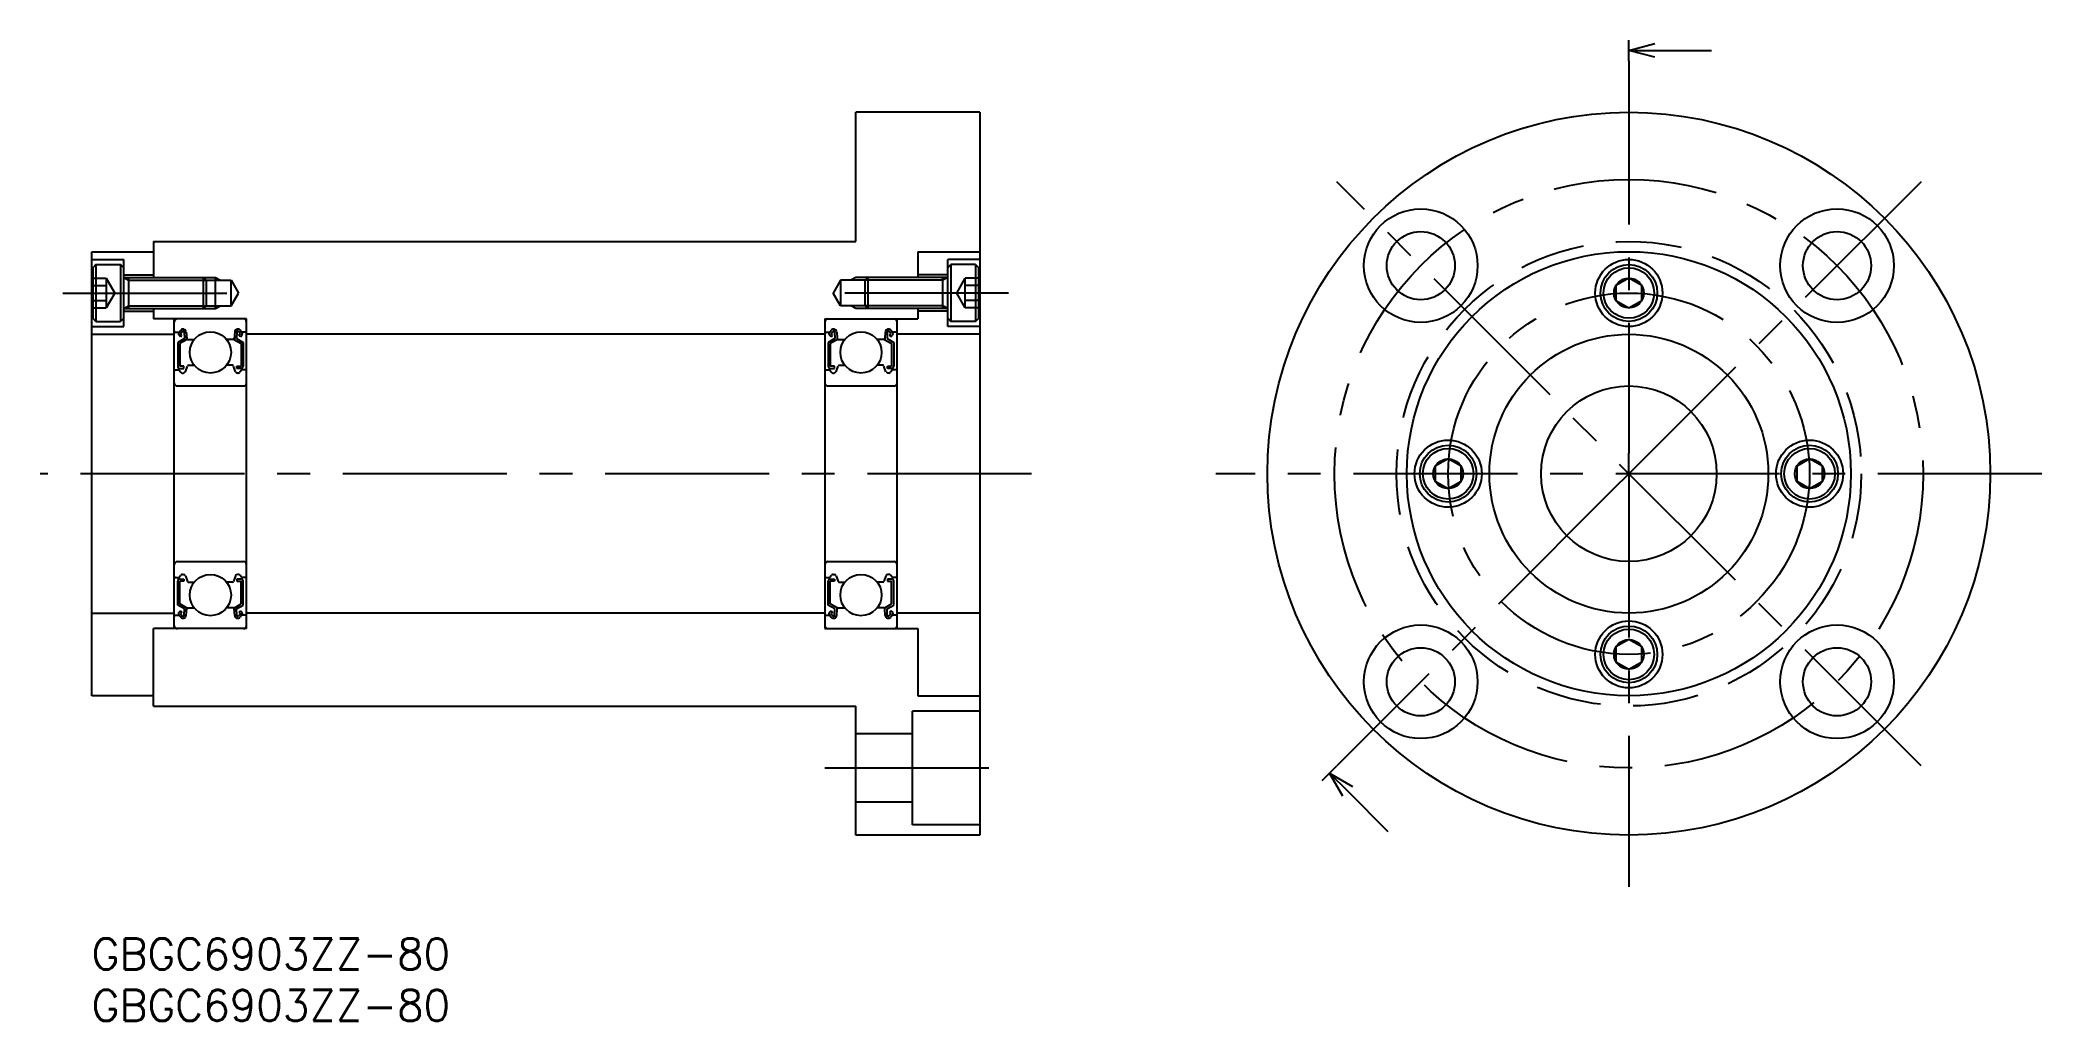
# Model space of a CAD drawing. Extents: x -5 to 189, y -8 to 87.
import ezdxf

# ---------------------------------------------------------------- set-up
doc = ezdxf.new("R2010")
doc.units = 0
doc.header["$LTSCALE"] = 0.5
doc.linetypes.add('CENTER', pattern=[50.8, 31.75, -6.35, 6.35, -6.35])
doc.linetypes.add('DASHED', pattern=[19.05, 12.7, -6.35])
doc.layers.get('0').update_dxf_attribs({"linetype": 'CONTINUOUS'})
for name, color, linetype in [('MSM_CENTER', 1, 'CENTER'), ('MSM_CONTINUOUS', 7, 'CONTINUOUS'), ('MSM_DASHED', 4, 'DASHED'), ('MSM_NARROW', 5, 'CONTINUOUS'), ('MSM_PART_NUMBER', 7, 'CONTINUOUS')]:
    doc.layers.add(name, color=color, linetype=linetype)
doc.styles.get("Standard").update_dxf_attribs({"font": 'txt.shx', "height": 3, "bigfont": 'bigfont.shx'})

# ---------------------------------------------------------------- blocks, each defined once
blk = doc.blocks.new('*U7')
at = {"layer": 'MSM_PART_NUMBER'}
blk.add_text('GBGC6903ZZ-80', height=3, dxfattribs=at).set_placement((0, -3))
blk = doc.blocks.new('*U8')
at = {"layer": 'MSM_PART_NUMBER'}
blk.add_text('GBGC6903ZZ-80', height=3, dxfattribs=at).set_placement((0, -8))
blk = doc.blocks.new('_OPEN30')
at = {"color": 0, "linetype": 'BYBLOCK'}
for p, q in [((-1, 0.268), (0, 0)), ((0, 0), (-1, -0.268)), ((0, 0), (-1, 0))]:
    blk.add_line(p, q, dxfattribs=at)
blk = doc.blocks.new('*U2')
at = {"color": 7, "linetype": 'CONTINUOUS'}
blk.add_lwpolyline([(595.34, 147.9), (600.84, 147.9)], dxfattribs=at)
at = {"color": 7, "linetype": 'CONTINUOUS', "xscale": 2.5, "yscale": 2.5, "zscale": 2.5, "rotation": 180}
blk.add_blockref('_OPEN30', (592.84, 147.9), dxfattribs=at)
blk = doc.blocks.new('*U1')
at = {"color": 7, "linetype": 'CONTINUOUS'}
blk.add_lwpolyline([(595.34, 94.1), (600.84, 94.1)], dxfattribs=at)
at = {"color": 7, "linetype": 'CONTINUOUS', "xscale": 2.5, "yscale": 2.5, "zscale": 2.5, "rotation": 180}
blk.add_blockref('_OPEN30', (592.84, 94.1), dxfattribs=at)

msp = doc.modelspace()

# ---------------------------------------------------------------- linework, layer by layer
at = {"layer": 'MSM_CENTER'}
for p, q in [((148.86, 85), (148.86, 47)), ((177.15, 16.72), (120.58, 73.28)), ((177.15, 73.28), (148.86, 45)), ((-2.8, 62.5), (15.21, 62.5)), ((88.8, 62.5), (70.79, 62.5)), ((91, 45), (-5, 45)), ((188.86, 45), (108.86, 45)), ((148.86, 45), (148.86, 5)), ((147.45, 43.59), (120.58, 16.72)), ((71, 16.5), (89, 16.5))]:
    msp.add_line(p, q, dxfattribs=at)
for radius in [28.5, 17.5]:
    msp.add_circle((148.86, 45), radius, dxfattribs=at)
at = {"layer": 'MSM_CONTINUOUS'}
for p, q in [((148.86, 85), (148.86, 87)), ((86, 80), (74, 80)), ((74, 67.5), (74, 80)), ((86, 80), (86, 10)), ((0, 66.5), (6, 66.5)), ((0, 23.5), (0, 66.5)), ((6, 67.5), (74, 67.5)), ((6, 67.5), (6, 64)), ((80, 66.5), (86, 66.5)), ((80, 66.5), (80, 64)), ((0, 65.75), (3.1, 65.75)), ((0.4, 65.25), (0.1, 64.95)), ((0.1, 64.95), (0.1, 60.05)), ((0.4, 65.25), (2.8, 65.25)), ((0.4, 65.25), (0.4, 59.75)), ((3.1, 64.95), (2.8, 65.25)), ((2.8, 65.25), (2.8, 59.75)), ((3.1, 59.25), (3.1, 65.75)), ((3.1, 64.25), (6, 64.25)), ((3.1, 64), (10.83, 64)), ((3.57, 64), (3.57, 61)), ((10.83, 61), (10.83, 64)), ((10.83, 64), (11.1, 63.73)), ((12, 61), (12, 64)), ((74.9, 63.73), (75.17, 64)), ((82.9, 64), (75.17, 64)), ((75.17, 64), (75.17, 61)), ((82.9, 64.25), (80, 64.25)), ((82.43, 61), (82.43, 64)), ((82.9, 59.25), (82.9, 65.75)), ((86, 65.75), (82.9, 65.75)), ((82.9, 64.95), (83.2, 65.25)), ((85.6, 65.25), (83.2, 65.25)), ((83.2, 65.25), (83.2, 59.75)), ((85.6, 65.25), (85.9, 64.95)), ((85.6, 65.25), (85.6, 59.75)), ((85.9, 60.05), (85.9, 64.95)), ((11.1, 63.73), (13.5, 63.73)), ((11.1, 63.73), (11.1, 61.27)), ((13.5, 61.27), (13.5, 63.73)), ((13.5, 63.73), (14.21, 62.5)), ((13.5, 61.27), (14.21, 62.5)), ((72.5, 63.73), (71.79, 62.5)), ((72.5, 61.27), (71.79, 62.5)), ((74.9, 63.73), (72.5, 63.73)), ((72.5, 63.73), (72.5, 61.27)), ((74.9, 61.27), (74.9, 63.73)), ((148.86, 63.94), (147.61, 63.22)), ((147.61, 63.22), (147.61, 61.78)), ((150.11, 63.22), (148.86, 63.94)), ((150.11, 61.78), (150.11, 63.22)), ((3.1, 61), (10.83, 61)), ((3.1, 60.75), (6, 60.75)), ((6, 61), (6, 60)), ((11.1, 61.27), (10.83, 61)), ((11.1, 61.27), (13.5, 61.27)), ((74.9, 61.27), (72.5, 61.27)), ((75.17, 61), (74.9, 61.27)), ((82.9, 61), (75.17, 61)), ((80, 61), (80, 60)), ((82.9, 60.75), (80, 60.75)), ((147.61, 61.78), (148.86, 61.06)), ((148.86, 61.06), (150.11, 61.78)), ((0, 59.25), (3.1, 59.25)), ((0, 58.5), (8, 58.5)), ((0.4, 59.75), (0.1, 60.05)), ((0.4, 59.75), (2.8, 59.75)), ((3.1, 60.05), (2.8, 59.75)), ((15, 60), (6, 60)), ((8, 30), (8, 60)), ((8.1, 58.7), (8.46, 58.7)), ((8.45, 58.69), (8.62, 58.89)), ((8.6, 58.27), (8.46, 58.42)), ((8.6, 58.56), (8.77, 58.76)), ((8.74, 58.42), (8.6, 58.56)), ((8.6, 58.27), (8.74, 58.42)), ((8.95, 58.7), (8.98, 58.1)), ((9.15, 58.72), (9.2, 58.09)), ((9.18, 58.35), (9.18, 57.98)), ((13.85, 58.72), (13.8, 58.09)), ((13.82, 58.35), (13.82, 57.98)), ((14.05, 58.7), (14.02, 58.1)), ((14.4, 58.56), (14.23, 58.76)), ((14.26, 58.42), (14.4, 58.56)), ((14.4, 58.27), (14.26, 58.42)), ((14.55, 58.69), (14.38, 58.89)), ((14.4, 58.27), (14.54, 58.42)), ((14.9, 58.7), (14.54, 58.7)), ((15, 30), (15, 60)), ((71, 58.5), (15, 58.5)), ((71, 60), (71, 30)), ((71, 60), (80, 60)), ((71.1, 58.7), (71.46, 58.7)), ((71.45, 58.69), (71.62, 58.89)), ((71.6, 58.27), (71.46, 58.42)), ((71.6, 58.56), (71.77, 58.76)), ((71.74, 58.42), (71.6, 58.56)), ((71.6, 58.27), (71.74, 58.42)), ((71.95, 58.7), (71.98, 58.1)), ((72.15, 58.72), (72.2, 58.09)), ((72.18, 58.35), (72.18, 57.98)), ((76.85, 58.72), (76.8, 58.09)), ((76.82, 58.35), (76.82, 57.98)), ((77.05, 58.7), (77.02, 58.1)), ((77.4, 58.56), (77.23, 58.76)), ((77.26, 58.42), (77.4, 58.56)), ((77.4, 58.27), (77.26, 58.42)), ((77.55, 58.69), (77.38, 58.89)), ((77.4, 58.27), (77.54, 58.42)), ((77.9, 58.7), (77.54, 58.7)), ((78, 30), (78, 60)), ((86, 58.5), (78, 58.5)), ((82.9, 60.05), (83.2, 59.75)), ((86, 59.25), (82.9, 59.25)), ((85.6, 59.75), (83.2, 59.75)), ((85.6, 59.75), (85.9, 60.05)), ((8.98, 58.1), (8.33, 57.72)), ((8.33, 57.72), (8.33, 55.4)), ((9.18, 57.98), (8.53, 57.61)), ((8.53, 57.61), (8.53, 55.4)), ((9.3, 58), (9.94, 58)), ((13.7, 58), (13.06, 58)), ((13.82, 57.98), (14.47, 57.61)), ((14.02, 58.1), (14.67, 57.72)), ((14.47, 57.61), (14.47, 55.4)), ((14.67, 57.72), (14.67, 55.4)), ((71.98, 58.1), (71.33, 57.72)), ((71.33, 57.72), (71.33, 55.4)), ((72.18, 57.98), (71.53, 57.61)), ((71.53, 57.61), (71.53, 55.4)), ((72.3, 58), (72.94, 58)), ((76.7, 58), (76.06, 58)), ((76.82, 57.98), (77.47, 57.61)), ((77.02, 58.1), (77.67, 57.72)), ((77.47, 57.61), (77.47, 55.4)), ((77.67, 57.72), (77.67, 55.4)), ((8.1, 55.05), (8.45, 55.05)), ((8.45, 55.05), (8.64, 54.82)), ((8.93, 55.4), (8.53, 55.4)), ((8.53, 55.2), (8.93, 55.2)), ((8.79, 54.75), (8.89, 54.75)), ((8.93, 55.2), (8.93, 55.4)), ((9.08, 54.88), (9.28, 55.43)), ((9.37, 55.5), (9.94, 55.5)), ((13.63, 55.5), (13.06, 55.5)), ((13.92, 54.88), (13.72, 55.43)), ((14.07, 55.4), (14.47, 55.4)), ((14.07, 55.2), (14.07, 55.4)), ((14.47, 55.2), (14.07, 55.2)), ((14.21, 54.75), (14.11, 54.75)), ((14.55, 55.05), (14.36, 54.82)), ((14.9, 55.05), (14.55, 55.05)), ((71.1, 55.05), (71.45, 55.05)), ((71.45, 55.05), (71.64, 54.82)), ((71.93, 55.4), (71.53, 55.4)), ((71.53, 55.2), (71.93, 55.2)), ((71.79, 54.75), (71.89, 54.75)), ((71.93, 55.2), (71.93, 55.4)), ((72.08, 54.88), (72.28, 55.43)), ((72.37, 55.5), (72.94, 55.5)), ((76.63, 55.5), (76.06, 55.5)), ((76.92, 54.88), (76.72, 55.43)), ((77.07, 55.4), (77.47, 55.4)), ((77.07, 55.2), (77.07, 55.4)), ((77.47, 55.2), (77.07, 55.2)), ((77.21, 54.75), (77.11, 54.75)), ((77.55, 55.05), (77.36, 54.82)), ((77.9, 55.05), (77.55, 55.05)), ((8.3, 53.5), (14.7, 53.5)), ((71.3, 53.5), (77.7, 53.5)), ((148.86, 45), (148.86, 47)), ((131.36, 46.44), (130.11, 45.72)), ((130.11, 45.72), (130.11, 44.28)), ((132.61, 45.72), (131.36, 46.44)), ((132.61, 44.28), (132.61, 45.72)), ((147.45, 43.59), (148.86, 45)), ((166.36, 46.44), (165.11, 45.72)), ((165.11, 45.72), (165.11, 44.28)), ((167.61, 45.72), (166.36, 46.44)), ((167.61, 44.28), (167.61, 45.72)), ((130.11, 44.28), (131.36, 43.56)), ((131.36, 43.56), (132.61, 44.28)), ((165.11, 44.28), (166.36, 43.56)), ((166.36, 43.56), (167.61, 44.28)), ((8.1, 34.95), (8.45, 34.95)), ((8.3, 36.5), (14.7, 36.5)), ((8.45, 34.95), (8.64, 35.18)), ((8.79, 35.25), (8.89, 35.25)), ((9.08, 35.12), (9.28, 34.57)), ((13.92, 35.12), (13.72, 34.57)), ((14.21, 35.25), (14.11, 35.25)), ((14.55, 34.95), (14.36, 35.18)), ((14.9, 34.95), (14.55, 34.95)), ((71.1, 34.95), (71.45, 34.95)), ((71.3, 36.5), (77.7, 36.5)), ((71.45, 34.95), (71.64, 35.18)), ((71.79, 35.25), (71.89, 35.25)), ((72.08, 35.12), (72.28, 34.57)), ((76.92, 35.12), (76.72, 34.57)), ((77.21, 35.25), (77.11, 35.25)), ((77.55, 34.95), (77.36, 35.18)), ((77.9, 34.95), (77.55, 34.95)), ((8.33, 32.28), (8.33, 34.6)), ((8.53, 34.8), (8.93, 34.8)), ((8.53, 32.39), (8.53, 34.6)), ((8.93, 34.6), (8.53, 34.6)), ((8.93, 34.8), (8.93, 34.6)), ((9.37, 34.5), (9.94, 34.5)), ((13.63, 34.5), (13.06, 34.5)), ((14.47, 34.8), (14.07, 34.8)), ((14.07, 34.8), (14.07, 34.6)), ((14.07, 34.6), (14.47, 34.6)), ((14.47, 32.39), (14.47, 34.6)), ((14.67, 32.28), (14.67, 34.6)), ((71.33, 32.28), (71.33, 34.6)), ((71.53, 34.8), (71.93, 34.8)), ((71.53, 32.39), (71.53, 34.6)), ((71.93, 34.6), (71.53, 34.6)), ((71.93, 34.8), (71.93, 34.6)), ((72.37, 34.5), (72.94, 34.5)), ((76.63, 34.5), (76.06, 34.5)), ((77.47, 34.8), (77.07, 34.8)), ((77.07, 34.8), (77.07, 34.6)), ((77.07, 34.6), (77.47, 34.6)), ((77.47, 32.39), (77.47, 34.6)), ((77.67, 32.28), (77.67, 34.6)), ((0, 31.5), (8, 31.5)), ((8.1, 31.3), (8.46, 31.3)), ((8.98, 31.9), (8.33, 32.28)), ((8.45, 31.31), (8.62, 31.11)), ((8.6, 31.73), (8.46, 31.58)), ((9.18, 32.02), (8.53, 32.39)), ((8.6, 31.73), (8.74, 31.58)), ((8.74, 31.58), (8.6, 31.44)), ((8.6, 31.44), (8.77, 31.24)), ((8.95, 31.3), (8.98, 31.9)), ((9.15, 31.28), (9.2, 31.91)), ((9.18, 31.65), (9.18, 32.02)), ((9.3, 32), (9.94, 32)), ((13.7, 32), (13.06, 32)), ((13.85, 31.28), (13.8, 31.91)), ((13.82, 32.02), (14.47, 32.39)), ((13.82, 31.65), (13.82, 32.02)), ((14.02, 31.9), (14.67, 32.28)), ((14.05, 31.3), (14.02, 31.9)), ((14.4, 31.44), (14.23, 31.24)), ((14.4, 31.73), (14.26, 31.58)), ((14.26, 31.58), (14.4, 31.44)), ((14.55, 31.31), (14.38, 31.11)), ((14.4, 31.73), (14.54, 31.58)), ((14.9, 31.3), (14.54, 31.3)), ((71, 31.5), (15, 31.5)), ((71.1, 31.3), (71.46, 31.3)), ((71.98, 31.9), (71.33, 32.28)), ((71.45, 31.31), (71.62, 31.11)), ((71.6, 31.73), (71.46, 31.58)), ((72.18, 32.02), (71.53, 32.39)), ((71.6, 31.73), (71.74, 31.58)), ((71.74, 31.58), (71.6, 31.44)), ((71.6, 31.44), (71.77, 31.24)), ((71.95, 31.3), (71.98, 31.9)), ((72.15, 31.28), (72.2, 31.91)), ((72.18, 31.65), (72.18, 32.02)), ((72.3, 32), (72.94, 32)), ((76.7, 32), (76.06, 32)), ((76.85, 31.28), (76.8, 31.91)), ((76.82, 32.02), (77.47, 32.39)), ((76.82, 31.65), (76.82, 32.02)), ((77.02, 31.9), (77.67, 32.28)), ((77.05, 31.3), (77.02, 31.9)), ((77.4, 31.44), (77.23, 31.24)), ((77.4, 31.73), (77.26, 31.58)), ((77.26, 31.58), (77.4, 31.44)), ((77.55, 31.31), (77.38, 31.11)), ((77.4, 31.73), (77.54, 31.58)), ((77.9, 31.3), (77.54, 31.3)), ((86, 31.5), (78, 31.5)), ((15, 30), (6, 30)), ((6, 22.5), (6, 30)), ((71, 30), (80, 30)), ((80, 30), (80, 23.5)), ((148.86, 28.94), (147.61, 28.22)), ((147.61, 28.22), (147.61, 26.78)), ((150.11, 28.22), (148.86, 28.94)), ((150.11, 26.78), (150.11, 28.22)), ((147.61, 26.78), (148.86, 26.06)), ((148.86, 26.06), (150.11, 26.78)), ((6, 23.5), (0, 23.5)), ((80, 23.5), (86, 23.5)), ((6, 22.5), (74, 22.5)), ((74, 10), (74, 22.5)), ((86, 22), (79.5, 22)), ((79.5, 11), (79.5, 22)), ((79.5, 19.8), (74, 19.8)), ((119.16, 15.3), (120.58, 16.72)), ((79.5, 13.2), (74, 13.2)), ((86, 10), (74, 10)), ((86, 11), (79.5, 11))]:
    msp.add_line(p, q, dxfattribs=at)
for centre, radius in [((148.86, 45), 35), ((128.71, 65.15), 5.5), ((169.02, 65.15), 5.5), ((128.71, 65.15), 3.3), ((169.02, 65.15), 3.3), ((148.86, 45), 21.5), ((148.86, 62.5), 3.25), ((148.86, 62.5), 2.75), ((148.86, 62.5), 2.45), ((148.86, 62.5), 1.44), ((11.5, 56.75), 2), ((74.5, 56.75), 2), ((148.86, 45), 13.5), ((148.86, 45), 8.5), ((131.36, 45), 3.25), ((131.36, 45), 2.75), ((131.36, 45), 2.45), ((166.36, 45), 3.25), ((166.36, 45), 2.75), ((166.36, 45), 2.45), ((131.36, 45), 1.44), ((166.36, 45), 1.44), ((11.5, 33.25), 2), ((74.5, 33.25), 2), ((128.71, 24.85), 5.5), ((148.86, 27.5), 3.25), ((148.86, 27.5), 2.75), ((148.86, 27.5), 2.45), ((169.02, 24.85), 5.5), ((128.71, 24.85), 3.3), ((148.86, 27.5), 1.44), ((169.02, 24.85), 3.3)]:
    msp.add_circle(centre, radius, dxfattribs=at)
for centre, radius, start, end in [((8.3, 59.7), 0.3, 90, 180), ((8.1, 58.8), 0.1, 180, 270), ((8.6, 58.56), 0.2, 140.1378, 225.0003), ((8.85, 58.7), 0.3, 4.9347, 140.1381), ((8.85, 58.7), 0.1, 3.1016, 139.9513), ((14.15, 58.7), 0.3, 39.8619, 175.0653), ((14.15, 58.7), 0.1, 40.0487, 176.8984), ((14.4, 58.56), 0.2, 314.9997, 39.8622), ((14.7, 59.7), 0.3, 0, 90), ((14.9, 58.8), 0.1, 270, 0), ((71.3, 59.7), 0.3, 90, 180), ((71.1, 58.8), 0.1, 180, 270), ((71.6, 58.56), 0.2, 140.1378, 225.0003), ((71.85, 58.7), 0.3, 4.9347, 140.1381), ((71.85, 58.7), 0.1, 3.1016, 139.9513), ((77.15, 58.7), 0.3, 39.8619, 175.0653), ((77.15, 58.7), 0.1, 40.0487, 176.8984), ((77.4, 58.56), 0.2, 314.9997, 39.8622), ((77.7, 59.7), 0.3, 0, 90), ((77.9, 58.8), 0.1, 270, 0), ((9.3, 58.1), 0.1, 184.9343, 269.9996), ((13.7, 58.1), 0.1, 270.0004, 355.0657), ((72.3, 58.1), 0.1, 184.9343, 269.9996), ((76.7, 58.1), 0.1, 270.0004, 355.0657), ((8.1, 54.95), 0.1, 90, 180), ((8.53, 55.4), 0.2, 180, 270), ((8.79, 54.95), 0.2, 219.9774, 270), ((8.89, 54.95), 0.2, 270, 339.9912), ((9.37, 55.4), 0.1, 90, 159.9912), ((13.63, 55.4), 0.1, 20.0088, 90), ((14.11, 54.95), 0.2, 200.0088, 270), ((14.21, 54.95), 0.2, 270, 320.0226), ((14.47, 55.4), 0.2, 270, 0), ((14.9, 54.95), 0.1, 0, 90), ((71.1, 54.95), 0.1, 90, 180), ((71.53, 55.4), 0.2, 180, 270), ((71.79, 54.95), 0.2, 219.9774, 270), ((71.89, 54.95), 0.2, 270, 339.9912), ((72.37, 55.4), 0.1, 90, 159.9912), ((76.63, 55.4), 0.1, 20.0088, 90), ((77.11, 54.95), 0.2, 200.0088, 270), ((77.21, 54.95), 0.2, 270, 320.0226), ((77.47, 55.4), 0.2, 270, 0), ((77.9, 54.95), 0.1, 0, 90), ((8.3, 53.8), 0.3, 180, 270), ((14.7, 53.8), 0.3, 270, 0), ((71.3, 53.8), 0.3, 180, 270), ((77.7, 53.8), 0.3, 270, 0), ((8.3, 36.2), 0.3, 90, 180), ((8.1, 35.05), 0.1, 180, 270), ((8.79, 35.05), 0.2, 90, 140.0226), ((8.89, 35.05), 0.2, 20.0088, 90), ((14.11, 35.05), 0.2, 90, 159.9912), ((14.21, 35.05), 0.2, 39.9774, 90), ((14.7, 36.2), 0.3, 0, 90), ((14.9, 35.05), 0.1, 270, 0), ((71.3, 36.2), 0.3, 90, 180), ((71.1, 35.05), 0.1, 180, 270), ((71.79, 35.05), 0.2, 90, 140.0226), ((71.89, 35.05), 0.2, 20.0088, 90), ((77.11, 35.05), 0.2, 90, 159.9912), ((77.21, 35.05), 0.2, 39.9774, 90), ((77.7, 36.2), 0.3, 0, 90), ((77.9, 35.05), 0.1, 270, 0), ((8.53, 34.6), 0.2, 90, 180), ((9.37, 34.6), 0.1, 200.0088, 270), ((13.63, 34.6), 0.1, 270, 339.9912), ((14.47, 34.6), 0.2, 0, 90), ((71.53, 34.6), 0.2, 90, 180), ((72.37, 34.6), 0.1, 200.0088, 270), ((76.63, 34.6), 0.1, 270, 339.9912), ((77.47, 34.6), 0.2, 0, 90), ((8.1, 31.2), 0.1, 90, 180), ((8.6, 31.44), 0.2, 134.9997, 219.8622), ((8.85, 31.3), 0.3, 219.8619, 355.0653), ((8.85, 31.3), 0.1, 220.0487, 356.8984), ((9.3, 31.9), 0.1, 90.0004, 175.0657), ((13.7, 31.9), 0.1, 4.9343, 89.9996), ((14.15, 31.3), 0.3, 184.9347, 320.1381), ((14.15, 31.3), 0.1, 183.1016, 319.9513), ((14.4, 31.44), 0.2, 320.1378, 45.0003), ((14.9, 31.2), 0.1, 0, 90), ((71.1, 31.2), 0.1, 90, 180), ((71.6, 31.44), 0.2, 134.9997, 219.8622), ((71.85, 31.3), 0.3, 219.8619, 355.0653), ((71.85, 31.3), 0.1, 220.0487, 356.8984), ((72.3, 31.9), 0.1, 90.0004, 175.0657), ((76.7, 31.9), 0.1, 4.9343, 89.9996), ((77.15, 31.3), 0.3, 184.9347, 320.1381), ((77.15, 31.3), 0.1, 183.1016, 319.9513), ((77.4, 31.44), 0.2, 320.1378, 45.0003), ((77.9, 31.2), 0.1, 0, 90), ((8.3, 30.3), 0.3, 180, 270), ((14.7, 30.3), 0.3, 270, 0), ((71.3, 30.3), 0.3, 180, 270), ((77.7, 30.3), 0.3, 270, 0)]:
    msp.add_arc(centre, radius, start, end, dxfattribs=at)
at = {"layer": 'MSM_DASHED'}
for p, q in [((0.1, 63.94), (1.4, 63.94)), ((0.1, 63.22), (1.4, 63.22)), ((1.4, 63.94), (1.4, 61.06)), ((1.4, 63.94), (2.23, 62.5)), ((2.23, 62.5), (1.4, 61.06)), ((83.77, 62.5), (84.6, 63.94)), ((84.6, 61.06), (83.77, 62.5)), ((84.6, 61.06), (84.6, 63.94)), ((85.9, 63.94), (84.6, 63.94)), ((85.9, 63.22), (84.6, 63.22)), ((0.1, 61.78), (1.4, 61.78)), ((0.1, 61.06), (1.4, 61.06)), ((85.9, 61.78), (84.6, 61.78)), ((85.9, 61.06), (84.6, 61.06))]:
    msp.add_line(p, q, dxfattribs=at)
msp.add_circle((148.86, 45), 22.5, dxfattribs=at)
at = {"layer": 'MSM_NARROW'}
for p, q in [((3.1, 64), (3.57, 63.73)), ((10.83, 64), (12, 64)), ((12, 64), (12.47, 63.73)), ((74, 64), (73.53, 63.73)), ((75.17, 64), (74, 64)), ((82.9, 64), (82.43, 63.73)), ((3.57, 63.73), (11.1, 63.73)), ((82.43, 63.73), (74.9, 63.73)), ((3.1, 61), (3.57, 61.27)), ((3.57, 61.27), (11.1, 61.27)), ((10.83, 61), (12, 61)), ((12, 61), (12.47, 61.27)), ((74, 61), (73.53, 61.27)), ((75.17, 61), (74, 61)), ((82.43, 61.27), (74.9, 61.27)), ((82.9, 61), (82.43, 61.27))]:
    msp.add_line(p, q, dxfattribs=at)

# ---------------------------------------------------------------- block references
at = {"layer": 'MSM_CONTINUOUS'}
for name, p in [('*U2', (-443.98, -61.9)), ('*U7', (0, 0)), ('*U8', (0, 0))]:
    msp.add_blockref(name, p, dxfattribs=at)
at = {"layer": 'MSM_CONTINUOUS', "rotation": 315}
msp.add_blockref('*U1', (-365.87, 368.67), dxfattribs=at)

doc.saveas('drawing.dxf')
